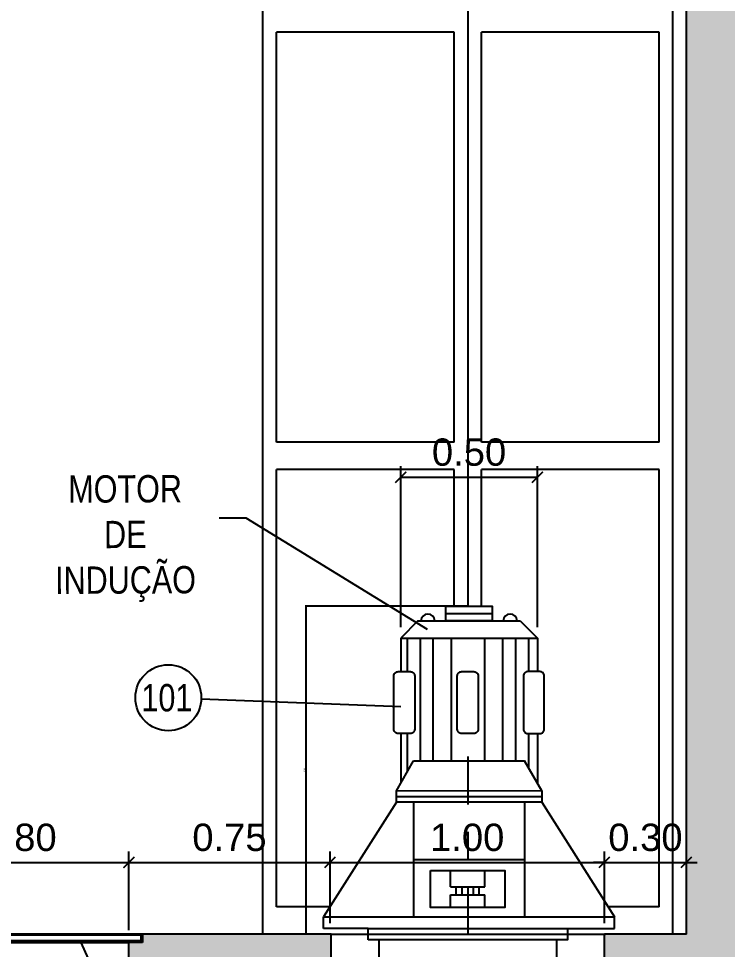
# Model space of a CAD drawing. Header units: feet. Extents: x 0 to 285175, y 0 to 9111378.
# Drawn here: x 285094.801 to 285097.395, y 9111355.889 to 9111359.295 of the extents above; entities that cross this region are included whole.
import ezdxf
from ezdxf import colors
from ezdxf.entities.mleader import LeaderData, LeaderLine
from ezdxf.enums import TextEntityAlignment as Align
from ezdxf.math import Vec2, Vec3

# ---------------------------------------------------------------- set-up
doc = ezdxf.new("R2010")
doc.units = ezdxf.units.FT
doc.header["$MEASUREMENT"] = 0
doc.linetypes.add('DASHDOT', pattern=[1, 0.5, -0.25, 0, -0.25])
doc.layers.get('0').update_dxf_attribs({"linetype": 'CONTINUOUS'})
doc.layers.get('DEFPOINTS').update_dxf_attribs({"linetype": 'CONTINUOUS'})
for name, color, linetype in [('02', 7, 'CONTINUOUS'), ('EIXO', 1, 'DASHDOT'), ('H-SA-DIM', 1, 'CONTINUOUS'), ('H-SA-ESTRUTURA (CORTE)', 5, 'CONTINUOUS'), ('H-SA-HTC CONCRETO', 253, 'CONTINUOUS'), ('H-SA-TEXTO', 2, 'CONTINUOUS'), ('H-SA-TUBOS', 3, 'CONTINUOUS'), ('INDIC', 2, 'CONTINUOUS'), ('Left View-H-SA-EQUIP', 1, 'CONTINUOUS')]:
    doc.layers.add(name, color=color, linetype=linetype)
doc.styles.add('EGC_Arial_2.0mm', font='arial.ttf', dxfattribs={"width": 0.8, "height": 2})
doc.styles.get("Standard").update_dxf_attribs({"font": 'arial.ttf'})
doc.dimstyles.new('Copy of EGC_2.0mm', dxfattribs={"dimtxt": 0.1, "dimasz": 0.04, "dimexe": 0.04, "dimexo": 0.04, "dimgap": 0.04, "dimtad": 1, "dimzin": 1, "dimdsep": 46, "dimtxsty": 'Standard', "dimblk": 'ARCHTICK', "dimcen": 0, "dimclrd": 1, "dimclre": 1, "dimclrt": 2, "dimazin": 0, "dimtfac": 1, "dimtix": 1, "dimtmove": 1, "dimatfit": 3, "dimldrblk": 'NONE', "dimfxl": 0.002, "dimtolj": 1, "dimtzin": 0, "dimlwd": -1, "dimarcsym": 0})

# ---------------------------------------------------------------- blocks, each defined once
blk = doc.blocks.new('_ArchTick')
at = {"color": 0, "linetype": 'ByBlock', "const_width": 0.15}
blk.add_lwpolyline([(-0.5, -0.5), (0.5, 0.5)], dxfattribs=at)
blk = doc.blocks.new('*D1187')
at = {"layer": 'DEFPOINTS', "color": 0, "transparency": 16777216}
for p in [(285095.9407, 9111355.9448), (285094.2502, 9111353.9448), (285096.4447, 9111353.9448)]:
    blk.add_point(p, dxfattribs=at)
at = {"layer": 'H-SA-DIM', "color": 1, "lineweight": -2, "transparency": 16777216}
for p, q in [((285095.9007, 9111355.9448), (285094.2102, 9111355.9448)), ((285096.4047, 9111353.9448), (285094.2102, 9111353.9448))]:
    blk.add_line(p, q, dxfattribs=at)
at = {"layer": 'H-SA-DIM', "color": 1, "transparency": 16777216}
blk.add_line((285094.2502, 9111355.9448), (285094.2502, 9111353.9448), dxfattribs=at)
at = {"layer": 'H-SA-DIM', "color": 1, "transparency": 16777216, "xscale": 0.04, "yscale": 0.04, "zscale": 0.04}
for p, rotation in [((285094.2502, 9111355.9448), 90), ((285094.2502, 9111353.9448), 270)]:
    blk.add_blockref('_ArchTick', p, dxfattribs=dict(at, rotation=rotation))
at = {"layer": 'H-SA-DIM', "color": 2, "transparency": 16777216, "insert": (285094.1592, 9111354.9448), "char_height": 0.1, "attachment_point": 5, "rotation": 90}
blk.add_mtext('\\A1;2.00', dxfattribs=at)
blk = doc.blocks.new('_None')
blk = doc.blocks.new('*D1205')
at = {"layer": 'DEFPOINTS', "color": 0, "transparency": 16777216}
for p in [(285096.6994, 9111357.617), (285096.1994, 9111357.0277), (285096.6994, 9111357.0277)]:
    blk.add_point(p, dxfattribs=at)
at = {"layer": 'H-SA-DIM', "color": 1, "lineweight": -2, "transparency": 16777216}
for p, q in [((285096.1994, 9111357.0677), (285096.1994, 9111357.657)), ((285096.6994, 9111357.0677), (285096.6994, 9111357.657))]:
    blk.add_line(p, q, dxfattribs=at)
at = {"layer": 'H-SA-DIM', "color": 1, "transparency": 16777216}
blk.add_line((285096.1994, 9111357.617), (285096.6994, 9111357.617), dxfattribs=at)
at = {"layer": 'H-SA-DIM', "color": 1, "transparency": 16777216, "xscale": 0.04, "yscale": 0.04, "zscale": 0.04, "rotation": 180}
blk.add_blockref('_ArchTick', (285096.1994, 9111357.617), dxfattribs=at)
at = {"layer": 'H-SA-DIM', "color": 1, "transparency": 16777216, "xscale": 0.04, "yscale": 0.04, "zscale": 0.04}
blk.add_blockref('_ArchTick', (285096.6994, 9111357.617), dxfattribs=at)
at = {"layer": 'H-SA-DIM', "color": 2, "transparency": 16777216, "insert": (285096.4494, 9111357.708), "char_height": 0.1, "attachment_point": 5}
blk.add_mtext('\\A1;0.50', dxfattribs=at)
blk = doc.blocks.new('*D1269')
at = {"layer": 'DEFPOINTS', "color": 0, "transparency": 16777216}
for p in [(285095.2047, 9111356.2073), (285094.4047, 9111355.9148), (285095.2047, 9111355.92)]:
    blk.add_point(p, dxfattribs=at)
at = {"layer": 'H-SA-DIM', "color": 1, "lineweight": -2, "transparency": 16777216}
for p, q in [((285094.4047, 9111355.9548), (285094.4047, 9111356.2473)), ((285095.2047, 9111355.96), (285095.2047, 9111356.2473))]:
    blk.add_line(p, q, dxfattribs=at)
at = {"layer": 'H-SA-DIM', "color": 1, "transparency": 16777216}
blk.add_line((285094.4047, 9111356.2073), (285095.2047, 9111356.2073), dxfattribs=at)
at = {"layer": 'H-SA-DIM', "color": 1, "transparency": 16777216, "xscale": 0.04, "yscale": 0.04, "zscale": 0.04, "rotation": 180}
blk.add_blockref('_ArchTick', (285094.4047, 9111356.2073), dxfattribs=at)
at = {"layer": 'H-SA-DIM', "color": 1, "transparency": 16777216, "xscale": 0.04, "yscale": 0.04, "zscale": 0.04}
blk.add_blockref('_ArchTick', (285095.2047, 9111356.2073), dxfattribs=at)
at = {"layer": 'H-SA-DIM', "color": 2, "transparency": 16777216, "insert": (285094.8047, 9111356.2984), "char_height": 0.1, "attachment_point": 5}
blk.add_mtext('\\A1;0.80', dxfattribs=at)
blk = doc.blocks.new('*D1270')
at = {"layer": 'DEFPOINTS', "color": 0, "transparency": 16777216}
for p in [(285095.9407, 9111356.2073), (285095.9407, 9111355.9448), (285095.2047, 9111355.92)]:
    blk.add_point(p, dxfattribs=at)
at = {"layer": 'H-SA-DIM', "color": 1, "lineweight": -2, "transparency": 16777216}
for p, q in [((285095.2047, 9111355.96), (285095.2047, 9111356.2473)), ((285095.9407, 9111355.9848), (285095.9407, 9111356.2473))]:
    blk.add_line(p, q, dxfattribs=at)
at = {"layer": 'H-SA-DIM', "color": 1, "transparency": 16777216}
blk.add_line((285095.2047, 9111356.2073), (285095.9407, 9111356.2073), dxfattribs=at)
at = {"layer": 'H-SA-DIM', "color": 1, "transparency": 16777216, "xscale": 0.04, "yscale": 0.04, "zscale": 0.04, "rotation": 180}
blk.add_blockref('_ArchTick', (285095.2047, 9111356.2073), dxfattribs=at)
at = {"layer": 'H-SA-DIM', "color": 1, "transparency": 16777216, "xscale": 0.04, "yscale": 0.04, "zscale": 0.04}
blk.add_blockref('_ArchTick', (285095.9407, 9111356.2073), dxfattribs=at)
at = {"layer": 'H-SA-DIM', "color": 2, "transparency": 16777216, "insert": (285095.5727, 9111356.2984), "char_height": 0.1, "attachment_point": 5}
blk.add_mtext('\\A1;0.75', dxfattribs=at)
blk = doc.blocks.new('*D1271')
at = {"layer": 'DEFPOINTS', "color": 0, "transparency": 16777216}
for p in [(285096.9447, 9111356.2073), (285095.9407, 9111355.9448), (285096.9447, 9111355.9448)]:
    blk.add_point(p, dxfattribs=at)
at = {"layer": 'H-SA-DIM', "color": 1, "lineweight": -2, "transparency": 16777216}
for p, q in [((285095.9407, 9111355.9848), (285095.9407, 9111356.2473)), ((285096.9447, 9111355.9848), (285096.9447, 9111356.2473))]:
    blk.add_line(p, q, dxfattribs=at)
at = {"layer": 'H-SA-DIM', "color": 1, "transparency": 16777216}
blk.add_line((285095.9407, 9111356.2073), (285096.9447, 9111356.2073), dxfattribs=at)
at = {"layer": 'H-SA-DIM', "color": 1, "transparency": 16777216, "xscale": 0.04, "yscale": 0.04, "zscale": 0.04, "rotation": 180}
blk.add_blockref('_ArchTick', (285095.9407, 9111356.2073), dxfattribs=at)
at = {"layer": 'H-SA-DIM', "color": 1, "transparency": 16777216, "xscale": 0.04, "yscale": 0.04, "zscale": 0.04}
blk.add_blockref('_ArchTick', (285096.9447, 9111356.2073), dxfattribs=at)
at = {"layer": 'H-SA-DIM', "color": 2, "transparency": 16777216, "insert": (285096.4427, 9111356.2984), "char_height": 0.1, "attachment_point": 5}
blk.add_mtext('\\A1;1.00', dxfattribs=at)
blk = doc.blocks.new('*D1272')
at = {"layer": 'DEFPOINTS', "color": 0, "transparency": 16777216}
for p in [(285097.2447, 9111356.2073), (285096.9447, 9111355.9448), (285097.2447, 9111355.9448)]:
    blk.add_point(p, dxfattribs=at)
at = {"layer": 'H-SA-DIM', "color": 1, "lineweight": -2, "transparency": 16777216}
for p, q in [((285096.9447, 9111355.9848), (285096.9447, 9111356.2473)), ((285097.2447, 9111355.9848), (285097.2447, 9111356.2473))]:
    blk.add_line(p, q, dxfattribs=at)
at = {"layer": 'H-SA-DIM', "color": 1, "transparency": 16777216}
for p, q in [((285096.9447, 9111356.2073), (285096.9047, 9111356.2073)), ((285096.9447, 9111356.2073), (285097.2447, 9111356.2073)), ((285097.2447, 9111356.2073), (285097.2847, 9111356.2073))]:
    blk.add_line(p, q, dxfattribs=at)
at = {"layer": 'H-SA-DIM', "color": 1, "transparency": 16777216, "xscale": 0.04, "yscale": 0.04, "zscale": 0.04}
blk.add_blockref('_ArchTick', (285096.9447, 9111356.2073), dxfattribs=at)
at = {"layer": 'H-SA-DIM', "color": 1, "transparency": 16777216, "xscale": 0.04, "yscale": 0.04, "zscale": 0.04, "rotation": 180}
blk.add_blockref('_ArchTick', (285097.2447, 9111356.2073), dxfattribs=at)
at = {"layer": 'H-SA-DIM', "color": 2, "transparency": 16777216, "insert": (285097.0947, 9111356.2984), "char_height": 0.1, "attachment_point": 5}
blk.add_mtext('\\A1;0.30', dxfattribs=at)
blk = doc.blocks.new('*D1302')
at = {"layer": 'DEFPOINTS', "color": 0, "transparency": 16777216}
for p in [(285096.4494, 9111357.1448), (285095.8516, 9111355.9448), (285095.9447, 9111355.9448)]:
    blk.add_point(p, dxfattribs=at)
at = {"layer": 'H-SA-DIM', "color": 1, "lineweight": -2, "transparency": 16777216}
for p, q in [((285096.4474, 9111357.1448), (285095.8496, 9111357.1448)), ((285095.9427, 9111355.9448), (285095.8496, 9111355.9448))]:
    blk.add_line(p, q, dxfattribs=at)
at = {"layer": 'H-SA-DIM', "color": 1, "transparency": 16777216}
blk.add_line((285095.8516, 9111357.1448), (285095.8516, 9111355.9448), dxfattribs=at)
at = {"layer": 'H-SA-DIM', "color": 1, "transparency": 16777216, "xscale": 0.002, "yscale": 0.002, "zscale": 0.002}
for p, rotation in [((285095.8516, 9111357.1448), 90), ((285095.8516, 9111355.9448), 270)]:
    blk.add_blockref('_ArchTick', p, dxfattribs=dict(at, rotation=rotation))
at = {"layer": 'H-SA-DIM', "color": 2, "transparency": 16777216, "insert": (285095.847, 9111356.5448), "char_height": 0.005, "attachment_point": 5, "rotation": 90}
blk.add_mtext('\\A1;1.20', dxfattribs=at)

msp = doc.modelspace()

# ---------------------------------------------------------------- hatches: boundary and pattern name
at = {"layer": 'H-SA-HTC CONCRETO'}
h = msp.add_hatch(color=256, dxfattribs=at)
h.dxf.hatch_style = 1
h.paths.add_polyline_path([(285094.4047, 9111355.9148), (285094.3547, 9111355.9148), (285094.3547, 9111355.9448), (285093.0447, 9111355.9448), (285093.0447, 9111356.9448), (285092.7447, 9111356.9448), (285092.7447, 9111355.9448), (285091.7447, 9111355.9448), (285091.7447, 9111355.6448), (285092.7447, 9111355.6448), (285092.7447, 9111354.8948), (285093.0447, 9111354.8948), (285093.0447, 9111355.6448), (285094.4047, 9111355.6448)])
h.paths.add_polyline_path([(285093.0447, 9111359.9448), (285092.7447, 9111359.9448), (285092.7447, 9111358.4448), (285093.0447, 9111358.4448)])
h.paths.add_polyline_path([(285093.0447, 9111362.1136), (285093.0447, 9111363.976), (285092.7447, 9111363.976), (285092.7447, 9111363.6344), (285092.1947, 9111363.6344), (285092.1947, 9111364.4884), (285092.0447, 9111364.4884), (285092.0447, 9111363.4636), (285092.7447, 9111363.4636), (285092.7447, 9111362.1136), (285092.7447, 9111360.9448), (285093.0447, 9111360.9448)])
h.paths.add_polyline_path([(285097.5447, 9111362.7636), (285101.0447, 9111362.7636), (285101.0447, 9111363.4636), (285097.5447, 9111363.4636), (285097.2447, 9111363.4636), (285096.4464, 9111363.4636), (285096.445, 9111362.7636), (285097.2447, 9111362.7636), (285097.2447, 9111355.9448), (285097.5447, 9111355.9448)])
h.paths.add_polyline_path([(285096.4446, 9111362.7636), (285096.4463, 9111363.4636), (285093.0447, 9111363.4636), (285093.0447, 9111362.7636), (285096.4447, 9111362.7636)])
h.paths.add_polyline_path([(285101.3447, 9111363.4636), (285102.0447, 9111363.4636), (285102.0447, 9111364.4884), (285101.8947, 9111364.4884), (285101.8947, 9111363.6344), (285101.3447, 9111363.6344), (285101.3447, 9111363.976), (285101.0447, 9111363.976), (285101.0447, 9111362.1136), (285101.0447, 9111361.0849), (285101.3447, 9111360.9157), (285101.3447, 9111362.1136)])
h.paths.add_polyline_path([(285101.3447, 9111360.9157), (285101.0447, 9111361.0849), (285101.0447, 9111360.9448), (285101.3447, 9111360.9448)], flags=17)
h.paths.add_polyline_path([(285097.3763, 9111364.0071), (285097.2766, 9111364.0099), (285097.2766, 9111363.4819), (285097.3763, 9111363.4819)])
h.paths.add_polyline_path([(285096.8127, 9111364.0099), (285096.7131, 9111364.0071), (285096.7131, 9111363.4819), (285096.8127, 9111363.4819)])
h.paths.add_polyline_path([(285097.5447, 9111355.2948), (285097.5449, 9111355.9448), (285096.9447, 9111355.9448), (285096.9447, 9111355.3948), (285097.2447, 9111355.3948), (285097.2447, 9111354.2698), (285097.3834, 9111354.2698), (285097.3834, 9111354.3548), (285097.4059, 9111354.3548), (285097.4059, 9111354.2698), (285097.5447, 9111354.2698)])
h.paths.add_polyline_path([(285095.9447, 9111355.6058), (285095.9447, 9111355.9448), (285095.2557, 9111355.9448), (285095.2537, 9111355.9148), (285095.2047, 9111355.9148), (285095.2047, 9111355.6448), (285095.6447, 9111355.6448), (285095.6447, 9111355.3948), (285095.9447, 9111355.3948)])
h.paths.add_polyline_path([(285093.0447, 9111354.8948), (285092.7447, 9111354.8948)], flags=17)
h.paths.add_polyline_path([(285093.0447, 9111354.8948), (285092.7447, 9111354.8948), (285092.7447, 9111354.6448), (285093.0447, 9111354.6448)])
h.paths.add_polyline_path([(285106.2047, 9111352.8448), (285105.9047, 9111352.8448), (285105.9047, 9111353.0948), (285103.6447, 9111353.0948), (285103.6447, 9111352.8448), (285103.3447, 9111352.8448), (285103.3447, 9111352.795), (285106.2047, 9111352.795)])
h.paths.add_polyline_path([(285106.2047, 9111355.8948), (285105.9047, 9111355.8948), (285105.9047, 9111354.3948), (285106.2047, 9111354.3948)])
h.paths.add_polyline_path([(285103.6447, 9111355.8948), (285103.3447, 9111355.8948), (285103.3447, 9111354.3923), (285103.6447, 9111354.3923)])
h.paths.add_polyline_path([(285103.6447, 9111353.4948), (285103.3447, 9111353.4948), (285103.3447, 9111352.8448), (285103.6447, 9111352.8448)])
h.paths.add_polyline_path([(285106.2047, 9111353.4948), (285105.9047, 9111353.4948), (285105.9047, 9111352.8448), (285106.2047, 9111352.8448)])

# ---------------------------------------------------------------- linework, layer by layer
at = {"layer": '02', "color": 1}
for p, q in [((285095.6947, 9111355.9448), (285095.6947, 9111362.7636)), ((285097.1947, 9111355.9448), (285097.1947, 9111362.7636)), ((285096.4447, 9111362.3636), (285096.4447, 9111357.1448)), ((285095.7447, 9111357.7448), (285095.7447, 9111359.2448)), ((285096.3947, 9111359.2448), (285095.7447, 9111359.2448)), ((285096.3947, 9111357.7448), (285096.3947, 9111359.2448)), ((285097.1447, 9111359.2448), (285096.4947, 9111359.2448)), ((285096.4947, 9111357.7448), (285096.4947, 9111359.2448)), ((285097.1447, 9111357.7448), (285097.1447, 9111359.2448)), ((285096.3947, 9111357.7448), (285095.7447, 9111357.7448)), ((285097.1447, 9111357.7448), (285096.4947, 9111357.7448)), ((285095.7447, 9111356.0448), (285095.7447, 9111357.6448)), ((285096.3947, 9111357.6448), (285095.7447, 9111357.6448)), ((285096.3947, 9111357.1448), (285096.3947, 9111357.6448)), ((285096.4947, 9111357.1448), (285096.4947, 9111357.6448)), ((285097.1447, 9111357.6448), (285096.4947, 9111357.6448)), ((285097.1447, 9111356.0448), (285097.1447, 9111357.6448)), ((285095.9404, 9111356.0448), (285095.7447, 9111356.0448)), ((285097.1447, 9111356.0448), (285096.9584, 9111356.0448)), ((285094.4047, 9111355.9148), (285095.2047, 9111355.9148))]:
    msp.add_line(p, q, dxfattribs=at)
msp.add_lwpolyline([(285094.3645, 9111355.9426), (285095.2486, 9111355.9426), (285095.2486, 9111355.92), (285094.3645, 9111355.92)], close=True, dxfattribs=at)
at = {"layer": 'EIXO', "ltscale": 0.35}
msp.add_line((285096.4447, 9111356.5948), (285096.4447, 9111351.3048), dxfattribs=at)
at = {"layer": 'H-SA-ESTRUTURA (CORTE)'}
for p, q in [((285097.2447, 9111355.9448), (285097.2447, 9111362.7636)), ((285095.2547, 9111355.9448), (285095.2547, 9111355.9148)), ((285095.9447, 9111355.9448), (285095.4802, 9111355.9448)), ((285095.9447, 9111355.3948), (285095.9447, 9111355.9448)), ((285097.2447, 9111355.9448), (285096.9447, 9111355.9448)), ((285096.9447, 9111355.3948), (285096.9447, 9111355.9448)), ((285095.2047, 9111355.6448), (285095.2047, 9111355.9148)), ((285095.2547, 9111355.9148), (285095.2047, 9111355.9148))]:
    msp.add_line(p, q, dxfattribs=at)
at = {"layer": 'H-SA-TUBOS'}
msp.add_line((285096.1197, 9111355.9238), (285096.1197, 9111354.5713), dxfattribs=at)
msp.add_lwpolyline([(285096.7697, 9111355.9238), (285096.7697, 9111354.5713)], dxfattribs=at)
at = {"layer": 'Left View-H-SA-EQUIP', "linetype": 'ByBlock', "lineweight": -2}
for p, q in [((285096.3642, 9111357.1177), (285096.5346, 9111357.1177)), ((285096.2624, 9111357.0907), (285096.1994, 9111357.0277)), ((285096.2624, 9111357.0907), (285096.6364, 9111357.0907)), ((285096.6364, 9111357.0907), (285096.6994, 9111357.0277)), ((285096.1994, 9111357.0277), (285096.6994, 9111357.0277)), ((285096.1994, 9111357.0277), (285096.1994, 9111356.9054)), ((285096.2228, 9111357.0277), (285096.2228, 9111356.9054)), ((285096.27, 9111357.0277), (285096.27, 9111356.5789)), ((285096.3173, 9111357.0277), (285096.3173, 9111356.5789)), ((285096.3836, 9111357.0277), (285096.3836, 9111356.5789)), ((285096.5057, 9111357.0277), (285096.5057, 9111356.5789)), ((285096.572, 9111357.0277), (285096.572, 9111356.5789)), ((285096.6193, 9111357.0277), (285096.6193, 9111356.5789)), ((285096.6665, 9111357.0277), (285096.6665, 9111356.9054)), ((285096.6994, 9111357.0277), (285096.6994, 9111356.9054)), ((285096.1994, 9111356.679), (285096.1994, 9111356.4971)), ((285096.2228, 9111356.679), (285096.2228, 9111356.5375)), ((285096.6665, 9111356.679), (285096.6665, 9111356.554)), ((285096.6994, 9111356.679), (285096.6994, 9111356.4971)), ((285096.1837, 9111356.4698), (285096.2467, 9111356.5789)), ((285096.2467, 9111356.5789), (285096.6522, 9111356.5789)), ((285096.7152, 9111356.4698), (285096.6522, 9111356.5789)), ((285096.1837, 9111356.4278), (285095.9169, 9111356.0078)), ((285096.1837, 9111356.4488), (285096.7152, 9111356.4488)), ((285096.2467, 9111356.4278), (285096.2467, 9111356.0078)), ((285096.6522, 9111356.4278), (285096.6522, 9111356.0078)), ((285096.7152, 9111356.4278), (285096.9819, 9111356.0078)), ((285096.2467, 9111356.2178), (285096.6522, 9111356.2178)), ((285096.3817, 9111356.1184), (285096.3817, 9111356.1778)), ((285096.5077, 9111356.1184), (285096.5077, 9111356.1778)), ((285096.3817, 9111356.1184), (285096.5077, 9111356.1184)), ((285096.4027, 9111356.0892), (285096.4027, 9111356.1184)), ((285096.4237, 9111356.0892), (285096.4237, 9111356.1184)), ((285096.4657, 9111356.0892), (285096.4657, 9111356.1184)), ((285096.4867, 9111356.0892), (285096.4867, 9111356.1184)), ((285096.3817, 9111356.0892), (285096.5077, 9111356.0892)), ((285096.3817, 9111356.0429), (285096.3817, 9111356.0892)), ((285096.5077, 9111356.0429), (285096.5077, 9111356.0892)), ((285095.9169, 9111356.0078), (285096.9819, 9111356.0078)), ((285096.0797, 9111355.9658), (285095.9169, 9111355.9658)), ((285095.9407, 9111355.9448), (285096.1297, 9111355.9448)), ((285096.1297, 9111355.9448), (285096.7597, 9111355.9448)), ((285096.7597, 9111355.9448), (285096.9487, 9111355.9448)), ((285096.8097, 9111355.9658), (285096.9819, 9111355.9658))]:
    msp.add_line(p, q, dxfattribs=at)
for points in [[(285096.3642, 9111357.1448), (285096.5346, 9111357.1448), (285096.5346, 9111357.0907), (285096.3642, 9111357.0907)], [(285096.1837, 9111356.4279), (285096.1837, 9111356.4699), (285096.7152, 9111356.4698), (285096.7152, 9111356.4278)], [(285096.3086, 9111356.1778), (285096.5807, 9111356.1778), (285096.5807, 9111356.0429), (285096.3086, 9111356.0429)], [(285096.0797, 9111355.9238), (285096.0797, 9111355.9658), (285096.8097, 9111355.9658), (285096.8097, 9111355.9238)]]:
    msp.add_lwpolyline(points, close=True, dxfattribs=at)
for points in [[(285096.1898, 9111356.9054), (285096.2348, 9111356.9054, -0.414214), (285096.2505, 9111356.8897), (285096.2505, 9111356.6947, -0.414214), (285096.2348, 9111356.679), (285096.1898, 9111356.679, -0.414214), (285096.1741, 9111356.6947), (285096.1741, 9111356.8897, -0.414214)], [(285096.4222, 9111356.9054), (285096.4671, 9111356.9054, -0.414214), (285096.4829, 9111356.8897), (285096.4829, 9111356.6947, -0.414214), (285096.4671, 9111356.679), (285096.4222, 9111356.679, -0.414214), (285096.4065, 9111356.6947), (285096.4065, 9111356.8897, -0.414214)], [(285096.709, 9111356.9054), (285096.6641, 9111356.9054, 0.414214), (285096.6483, 9111356.8897), (285096.6483, 9111356.6947, 0.414214), (285096.6641, 9111356.679), (285096.709, 9111356.679, 0.414214), (285096.7247, 9111356.6947), (285096.7247, 9111356.8897, 0.414214)]]:
    msp.add_lwpolyline(points, format="xyb", close=True, dxfattribs=at)
for points in [[(285095.9169, 9111355.9658), (285095.9169, 9111356.0078)], [(285096.9819, 9111355.9658), (285096.9819, 9111356.0078)]]:
    msp.add_lwpolyline(points, dxfattribs=at)
for centre in [(285096.2989, 9111357.0907), (285096.5999, 9111357.0907)]:
    msp.add_arc(centre, 0.0254, 0, 180, dxfattribs=at)

# ---------------------------------------------------------------- dimensions: what is measured, and where the dimension line sits
at = {"layer": 'H-SA-DIM'}
dim = msp.add_linear_dim(base=(285096.6994, 9111357.617), p1=(285096.1994, 9111357.0277), p2=(285096.6994, 9111357.0277), dimstyle='Copy of EGC_2.0mm', dxfattribs=at)
dim.commit()
dim.dimension.update_dxf_attribs({"geometry": '*D1205', "text_midpoint": (285096.4494, 9111357.617), "dimtype": 160})
dim = msp.add_linear_dim(base=(285094.2502, 9111353.9448), p1=(285095.9407, 9111355.9448), p2=(285096.4447, 9111353.9448), angle=90, dimstyle='Copy of EGC_2.0mm', dxfattribs=at)
dim.commit()
dim.dimension.update_dxf_attribs({"geometry": '*D1187', "text_midpoint": (285094.1592, 9111354.9448)})

# ---------------------------------------------------------------- next in the draw order: leaders
at = {"layer": 'H-SA-TEXTO'}
ml = msp.add_multileader_mtext('Standard', dxfattribs=at)
ml.set_content('MOTOR DE INDUÇÃO', color=2, style='EGC_Arial_2.0mm')
ml.set_leader_properties(color=1, linetype='ByLayer', lineweight=-1)
ml.set_arrow_properties(name='NONE')
ml.build(insert=Vec2(0, 0))
ml.multileader.update_dxf_attribs({"text_left_attachment_type": 2, "text_right_attachment_type": 2, "dogleg_length": 1.9819, "arrow_head_size": 0.075, "scale": 0.05})
ctx = ml.context
ctx.base_point, ctx.scale, ctx.char_height, ctx.arrow_head_size, ctx.landing_gap_size, ctx.plane_origin, ctx.plane_x_axis, ctx.plane_y_axis = Vec3(285094.8474, 9111357.4629), 0.05, 0.1, 0.075, 0.05, Vec3(285171.6516, 9111356.9408), Vec3(0.999987, 0.005007), Vec3(-0.005007, 0.999987)
ctx.left_attachment, ctx.right_attachment, ctx.text_align_type = 2, 2, 1
notes = []
notes.append((ctx, [(1, (1, 1, 0), (285095.6344, 9111357.4668), (-0.999987, -0.005007), 0.0991, [(0, [(285096.297, 9111357.06)], 0, [])])]))
ctx.mtext.insert, ctx.mtext.text_direction, ctx.mtext.rotation, ctx.mtext.width, ctx.mtext.alignment, ctx.mtext.flow_direction = Vec3(285095.1906, 9111357.6241), Vec3(0.999987, 0.005007), 0.005007, 0.917117, 2, 5
ctx.mtext.has_bg_fill, ctx.mtext.bg_color, ctx.mtext.bg_scale_factor, ctx.mtext.bg_transparency, ctx.mtext.use_window_bg_color = 1, -1073741824, 1, 0, 1
for ctx, leaders in notes:
    for number, flags, end, landing, length, lines in leaders:
        leader = LeaderData()
        leader.index, (leader.has_last_leader_line, leader.has_dogleg_vector, leader.attachment_direction) = number, flags
        leader.last_leader_point, leader.dogleg_vector, leader.dogleg_length = Vec3(end), Vec3(landing), length
        for number, points, colour, breaks in lines:
            line = LeaderLine()
            line.index, line.vertices, line.color, line.breaks = number, Vec3.list(points), colors.encode_raw_color(colour), breaks
            leader.lines.append(line)
        ctx.leaders.append(leader)

# ---------------------------------------------------------------- next in the draw order: leaders
ml = msp.add_multileader_mtext('Standard', dxfattribs=at)
ml.set_content('CANAL CS21A-TRECHO 1', color=2, style='EGC_Arial_2.0mm')
ml.set_leader_properties(color=1, linetype='ByLayer', lineweight=-1)
ml.set_arrow_properties(name='NONE')
ml.build(insert=Vec2(0, 0))
ml.multileader.update_dxf_attribs({"text_left_attachment_type": 2, "text_right_attachment_type": 2, "dogleg_length": 1.9819, "arrow_head_size": 0.075, "scale": 0.05})
ctx = ml.context
ctx.base_point, ctx.scale, ctx.char_height, ctx.arrow_head_size, ctx.landing_gap_size, ctx.plane_origin, ctx.plane_x_axis, ctx.plane_y_axis = Vec3(285160.9317, 9111368.2089), 0.05, 0.1, 0.075, 0.05, Vec3(285098.0095, 9111752.4827), Vec3(-0.005007, 0.999987), Vec3(-0.999987, -0.005007)
ctx.left_attachment, ctx.right_attachment, ctx.text_align_type = 2, 2, 1
notes = []
notes.append((ctx, [(0, (0, 0, 0), (0, 0), (1, 0), 1, [])]))
ctx.mtext.insert, ctx.mtext.text_direction, ctx.mtext.rotation, ctx.mtext.width, ctx.mtext.defined_height, ctx.mtext.alignment, ctx.mtext.flow_direction = Vec3(285160.8763, 9111368.9256), Vec3(-0.005007, 0.999987), 1.575804, 1.426802, 0.2824, 2, 5
ctx.mtext.has_bg_fill, ctx.mtext.bg_color, ctx.mtext.bg_scale_factor, ctx.mtext.bg_transparency, ctx.mtext.use_window_bg_color = 1, -1073741824, 1, 0, 1
for ctx, leaders in notes:
    for number, flags, end, landing, length, lines in leaders:
        leader = LeaderData()
        leader.index, (leader.has_last_leader_line, leader.has_dogleg_vector, leader.attachment_direction) = number, flags
        leader.last_leader_point, leader.dogleg_vector, leader.dogleg_length = Vec3(end), Vec3(landing), length
        for number, points, colour, breaks in lines:
            line = LeaderLine()
            line.index, line.vertices, line.color, line.breaks = number, Vec3.list(points), colors.encode_raw_color(colour), breaks
            leader.lines.append(line)
        ctx.leaders.append(leader)

# ---------------------------------------------------------------- next in the draw order: leaders
ml = msp.add_multileader_mtext('Standard', dxfattribs=at)
ml.set_content('CÂMARA DE DESCARGA', color=2, style='EGC_Arial_2.0mm')
ml.set_leader_properties(color=1, linetype='ByLayer', lineweight=-1)
ml.set_arrow_properties(name='NONE')
ml.build(insert=Vec2(0, 0))
ml.multileader.update_dxf_attribs({"text_left_attachment_type": 2, "text_right_attachment_type": 2, "dogleg_length": 1.9819, "arrow_head_size": 0.075, "scale": 0.05})
ctx = ml.context
ctx.base_point, ctx.scale, ctx.char_height, ctx.arrow_head_size, ctx.landing_gap_size, ctx.plane_origin, ctx.plane_x_axis, ctx.plane_y_axis = Vec3(285160.155, 9111364.3082), 0.05, 0.1, 0.075, 0.05, Vec3(285539.3343, 9111433.6975), Vec3(0.999987, 0.005007), Vec3(-0.005007, 0.999987)
ctx.left_attachment, ctx.right_attachment, ctx.text_align_type = 2, 2, 1
notes = []
notes.append((ctx, [(0, (0, 0, 0), (0, 0), (1, 0), 1, [])]))
ctx.mtext.insert, ctx.mtext.text_direction, ctx.mtext.rotation, ctx.mtext.width, ctx.mtext.defined_height, ctx.mtext.alignment, ctx.mtext.flow_direction = Vec3(285160.8633, 9111364.3753), Vec3(0.999987, 0.005007), 0.005007, 1.322834, 0.2562, 2, 5
ctx.mtext.has_bg_fill, ctx.mtext.bg_color, ctx.mtext.bg_scale_factor, ctx.mtext.bg_transparency, ctx.mtext.use_window_bg_color = 1, -1073741824, 1, 0, 1
for ctx, leaders in notes:
    for number, flags, end, landing, length, lines in leaders:
        leader = LeaderData()
        leader.index, (leader.has_last_leader_line, leader.has_dogleg_vector, leader.attachment_direction) = number, flags
        leader.last_leader_point, leader.dogleg_vector, leader.dogleg_length = Vec3(end), Vec3(landing), length
        for number, points, colour, breaks in lines:
            line = LeaderLine()
            line.index, line.vertices, line.color, line.breaks = number, Vec3.list(points), colors.encode_raw_color(colour), breaks
            leader.lines.append(line)
        ctx.leaders.append(leader)

# ---------------------------------------------------------------- next in the draw order: leaders
ml = msp.add_multileader_mtext('Standard', dxfattribs=at)
ml.set_content('PROJEÇÃO DA CONSTRUÇÃO', color=2, style='EGC_Arial_2.0mm')
ml.set_leader_properties(color=1, linetype='ByLayer', lineweight=-1)
ml.set_arrow_properties(name='NONE')
ml.build(insert=Vec2(0, 0))
ml.multileader.update_dxf_attribs({"text_left_attachment_type": 2, "text_right_attachment_type": 2, "dogleg_length": 1.9819, "arrow_head_size": 0.075, "scale": 0.05})
ctx = ml.context
ctx.base_point, ctx.scale, ctx.char_height, ctx.arrow_head_size, ctx.landing_gap_size, ctx.plane_origin, ctx.plane_x_axis, ctx.plane_y_axis = Vec3(285149.2167, 9111355.8853), 0.05, 0.1, 0.075, 0.05, Vec3(285529.1842, 9111418.4593), Vec3(0.999987, 0.005007), Vec3(-0.005007, 0.999987)
ctx.left_attachment, ctx.right_attachment, ctx.text_align_type = 2, 2, 1
notes = []
notes.append((ctx, [(0, (0, 0, 0), (0, 0), (1, 0), 1, [])]))
ctx.mtext.insert, ctx.mtext.text_direction, ctx.mtext.rotation, ctx.mtext.width, ctx.mtext.defined_height, ctx.mtext.alignment, ctx.mtext.flow_direction = Vec3(285150.073, 9111355.9649), Vec3(0.999987, 0.005007), 0.005007, 3.390088210153408e-11, 1.047, 2, 5
ctx.mtext.has_bg_fill, ctx.mtext.bg_color, ctx.mtext.bg_scale_factor, ctx.mtext.bg_transparency, ctx.mtext.use_window_bg_color = 1, -1073741824, 1, 0, 1
for ctx, leaders in notes:
    for number, flags, end, landing, length, lines in leaders:
        leader = LeaderData()
        leader.index, (leader.has_last_leader_line, leader.has_dogleg_vector, leader.attachment_direction) = number, flags
        leader.last_leader_point, leader.dogleg_vector, leader.dogleg_length = Vec3(end), Vec3(landing), length
        for number, points, colour, breaks in lines:
            line = LeaderLine()
            line.index, line.vertices, line.color, line.breaks = number, Vec3.list(points), colors.encode_raw_color(colour), breaks
            leader.lines.append(line)
        ctx.leaders.append(leader)

# ---------------------------------------------------------------- next in the draw order: leaders
ml = msp.add_multileader_mtext('Standard', dxfattribs=at)
ml.set_content('CÂMARA DE DESCARGA', color=2, style='EGC_Arial_2.0mm')
ml.set_leader_properties(color=1, linetype='ByLayer', lineweight=-1)
ml.set_arrow_properties(name='NONE')
ml.build(insert=Vec2(0, 0))
ml.multileader.update_dxf_attribs({"text_left_attachment_type": 2, "text_right_attachment_type": 2, "dogleg_length": 1.9819, "arrow_head_size": 0.075, "scale": 0.05})
ctx = ml.context
ctx.base_point, ctx.scale, ctx.char_height, ctx.arrow_head_size, ctx.landing_gap_size, ctx.plane_origin, ctx.plane_x_axis, ctx.plane_y_axis = Vec3(285117.012, 9111357.4347), 0.05, 0.1, 0.075, 0.05, Vec3(285496.1913, 9111420.3885), Vec3(0.999987, 0.005007), Vec3(-0.005007, 0.999987)
ctx.left_attachment, ctx.right_attachment, ctx.text_align_type = 2, 2, 1
notes = []
notes.append((ctx, [(0, (0, 0, 0), (0, 0), (1, 0), 1, [])]))
ctx.mtext.insert, ctx.mtext.text_direction, ctx.mtext.rotation, ctx.mtext.width, ctx.mtext.defined_height, ctx.mtext.alignment, ctx.mtext.flow_direction = Vec3(285117.7203, 9111357.5017), Vec3(0.999987, 0.005007), 0.005007, 1.322834, 0.2562, 2, 5
ctx.mtext.has_bg_fill, ctx.mtext.bg_color, ctx.mtext.bg_scale_factor, ctx.mtext.bg_transparency, ctx.mtext.use_window_bg_color = 1, -1073741824, 1, 0, 1
for ctx, leaders in notes:
    for number, flags, end, landing, length, lines in leaders:
        leader = LeaderData()
        leader.index, (leader.has_last_leader_line, leader.has_dogleg_vector, leader.attachment_direction) = number, flags
        leader.last_leader_point, leader.dogleg_vector, leader.dogleg_length = Vec3(end), Vec3(landing), length
        for number, points, colour, breaks in lines:
            line = LeaderLine()
            line.index, line.vertices, line.color, line.breaks = number, Vec3.list(points), colors.encode_raw_color(colour), breaks
            leader.lines.append(line)
        ctx.leaders.append(leader)

# ---------------------------------------------------------------- next in the draw order: dimensions: what is measured, and where the dimension line sits
at = {"layer": 'H-SA-DIM'}
for base, p1, p2, picture, middle in [((285095.2047, 9111356.2073), (285094.4047, 9111355.9148), (285095.2047, 9111355.92), '*D1269', (285094.8047, 9111356.2984)), ((285096.9447, 9111356.2073), (285095.9407, 9111355.9448), (285096.9447, 9111355.9448), '*D1271', (285096.4427, 9111356.2984)), ((285097.2447, 9111356.2073), (285096.9447, 9111355.9448), (285097.2447, 9111355.9448), '*D1272', (285097.0947, 9111356.2984))]:
    dim = msp.add_linear_dim(base=base, p1=p1, p2=p2, dimstyle='Copy of EGC_2.0mm', dxfattribs=at)
    dim.commit()
    dim.dimension.update_dxf_attribs({"geometry": picture, "text_midpoint": middle})
dim = msp.add_linear_dim(base=(285095.9407, 9111356.2073), p1=(285095.2047, 9111355.92), p2=(285095.9407, 9111355.9448), text='0.75', dimstyle='Copy of EGC_2.0mm', dxfattribs=at)
dim.commit()
dim.dimension.update_dxf_attribs({"geometry": '*D1270', "text_midpoint": (285095.5727, 9111356.2984)})

# ---------------------------------------------------------------- next in the draw order: leaders
at = {"layer": 'H-SA-TEXTO'}
ml = msp.add_multileader_mtext('Standard', dxfattribs=at)
ml.set_content('CANAL CT2-S-21', color=2, style='EGC_Arial_2.0mm')
ml.set_leader_properties(color=1, linetype='ByLayer', lineweight=-1)
ml.set_arrow_properties(name='NONE')
ml.build(insert=Vec2(0, 0))
ml.multileader.update_dxf_attribs({"text_left_attachment_type": 2, "text_right_attachment_type": 2, "dogleg_length": 1.9819, "arrow_head_size": 0.075, "scale": 0.05})
ctx = ml.context
ctx.base_point, ctx.scale, ctx.char_height, ctx.arrow_head_size, ctx.landing_gap_size, ctx.plane_origin, ctx.plane_x_axis, ctx.plane_y_axis = Vec3(285120.6978, 9111357.5584), 0.05, 0.1, 0.075, 0.05, Vec3(285500.3082, 9111420.1071), Vec3(0.999987, 0.005007), Vec3(-0.005007, 0.999987)
ctx.left_attachment, ctx.right_attachment, ctx.text_align_type = 2, 2, 1
notes = []
notes.append((ctx, [(0, (0, 0, 0), (0, 0), (1, 0), 1, [])]))
ctx.mtext.insert, ctx.mtext.text_direction, ctx.mtext.rotation, ctx.mtext.width, ctx.mtext.defined_height, ctx.mtext.alignment, ctx.mtext.flow_direction = Vec3(285121.1786, 9111357.6125), Vec3(0.999987, 0.005007), 0.005007, 1.318874, 1.047, 2, 5
ctx.mtext.has_bg_fill, ctx.mtext.bg_color, ctx.mtext.bg_scale_factor, ctx.mtext.bg_transparency, ctx.mtext.use_window_bg_color = 1, -1073741824, 1, 0, 1
for ctx, leaders in notes:
    for number, flags, end, landing, length, lines in leaders:
        leader = LeaderData()
        leader.index, (leader.has_last_leader_line, leader.has_dogleg_vector, leader.attachment_direction) = number, flags
        leader.last_leader_point, leader.dogleg_vector, leader.dogleg_length = Vec3(end), Vec3(landing), length
        for number, points, colour, breaks in lines:
            line = LeaderLine()
            line.index, line.vertices, line.color, line.breaks = number, Vec3.list(points), colors.encode_raw_color(colour), breaks
            leader.lines.append(line)
        ctx.leaders.append(leader)

# ---------------------------------------------------------------- next in the draw order: linework, layer by layer
at = {"layer": 'INDIC', "color": 1, "linetype": 'Continuous'}
for p, q in [((285095.4697, 9111356.8054), (285096.1993, 9111356.7778)), ((285095.2282, 9111355.469), (285095.0302, 9111355.9148))]:
    msp.add_line(p, q, dxfattribs=at)
msp.add_circle((285095.3491, 9111356.81), 0.1207, dxfattribs=at)

# ---------------------------------------------------------------- next in the draw order: texts
at = {"layer": 'INDIC', "color": 2, "style": 'EGC_Arial_2.0mm', "width": 0.8}
msp.add_text('101', height=0.1, dxfattribs=at).set_placement((285095.3439, 9111356.81), align=Align.MIDDLE_CENTER)

# ---------------------------------------------------------------- next in the draw order: dimensions: what is measured, and where the dimension line sits
at = {"layer": 'H-SA-DIM'}
dim = msp.add_linear_dim(base=(285095.8516, 9111355.9448), p1=(285096.4494, 9111357.1448), p2=(285095.9447, 9111355.9448), angle=90, dimstyle='Copy of EGC_2.0mm', override={"dimscale": 0.05}, dxfattribs=at)
dim.commit()
dim.dimension.update_dxf_attribs({"geometry": '*D1302', "text_midpoint": (285095.847, 9111356.5448)})

doc.saveas('drawing.dxf')
